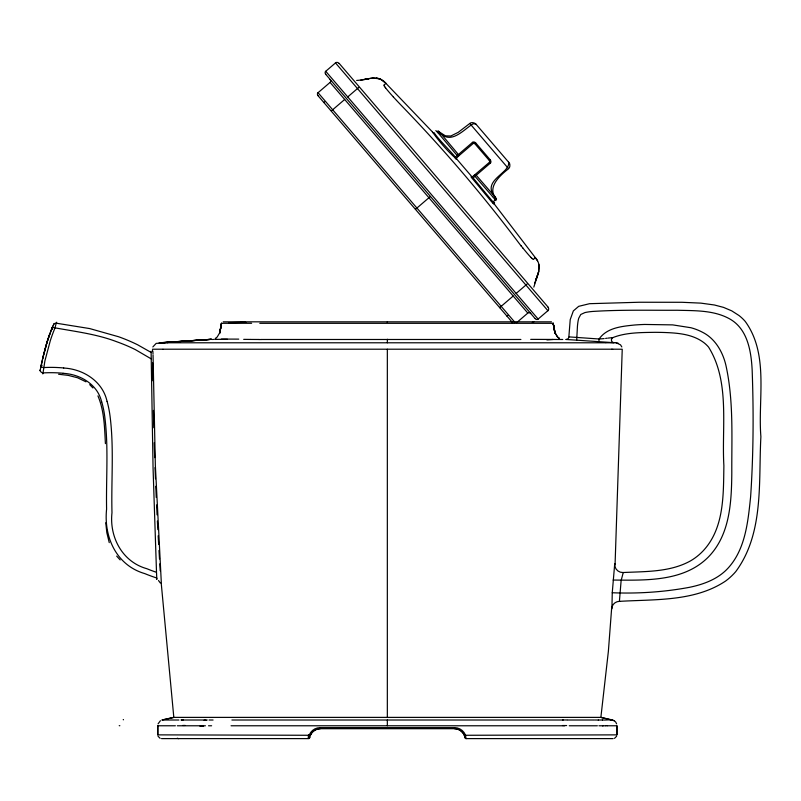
<?xml version="1.0" encoding="UTF-8"?>
<svg xmlns="http://www.w3.org/2000/svg" width="801" height="801" viewBox="0 0 801 801"><rect width="100%" height="100%" fill="white"/><g stroke="black" fill="none" stroke-linecap="round" stroke-linejoin="round"><path stroke-width="1.2" d="M465.021 735.648A2.643 0.661 66.8 0 1 464.991 737.601L464.34 735.338A10.723 10.693 -79.7 0 0 454.447 728.7L320.24 728.7A10.723 10.693 89.1 0 0 310.377 735.278L157.787 734.867L157.797 725.766L175.379 725.776M387.334 725.766L387.334 719.999M387.334 717.386L387.344 349.226M309.306 734.867A11.795 11.775 79.7 0 1 320.17 727.628L454.517 727.638L454.477 728.63A10.723 10.693 -89.2 0 1 464.31 735.278L616.89 734.867L616.9 725.766L607.238 725.766M160.19 570.702L159.81 563.824M161.331 582.998L155.354 465.501L153.041 354.853M612.805 349.196L622.237 349.226L615.088 564.014M566.017 339.454A2.673 2.673 0 0 0 568.86 336.871L570.222 319.609L573.346 310.918L578.682 306.342L589.576 303.689L639.188 302.247L681.961 302.287L700.875 303.128L714.422 304.991L723.563 307.394L731.774 310.878L738.993 315.514A44.706 44.706 0 0 1 745.2 321.381C769.24 354.352 757.786 398.898 760.89 436.695C758.437 481.842 764.184 533.256 735.718 571.654A61.787 61.787 0 0 1 725.736 580.945C694.757 601.741 655.058 599.218 619.433 601.361L619.784 601.351M576.69 340.175L577.431 326.397A64.551 64.551 0 0 1 578.042 321.321A29.347 29.347 0 0 1 578.733 318.247L580.745 314.503L584.8 312.63A27.785 27.785 0 0 1 586.502 312.25L588.515 311.909A73.552 73.552 0 0 1 592.52 311.459C620.735 309.637 649.04 310.408 677.296 310.257C695.308 310.758 714.822 310.027 730.832 319.569C747.804 329.882 751.188 351.699 752.149 369.882C753.701 412.185 753.461 454.638 750.607 496.87C747.964 522.082 745.371 550.647 726.577 569.691C716.645 579.604 702.938 584.54 689.451 587.323C664.079 592.069 638.007 593.781 612.254 592.75L614.697 564.034M598.898 341.677L599.078 339.023C606.908 327.649 621.896 326.307 634.522 325.016A208.08 208.08 0 0 1 644.635 324.455L672.69 324.886L690.953 327.739A55.319 55.319 0 0 1 702.607 332.305C715.123 338.633 722.622 351.649 725.816 364.916C733.726 400.29 731.623 436.966 731.804 472.95C731.503 502.167 730.021 534.818 708.374 557.005C683.724 581.916 645.466 580.284 613.135 580.054M612.254 592.75L611.924 608.76M43.054 372.725L44.906 360.881L50.293 340.745A146.823 146.823 0 0 1 54.818 328.4L56.23 323.244M308.645 738.101L308.615 738.492A3.815 0.851 -73.1 0 1 308.775 734.697M534.587 283.294C537.811 275.274 542.417 265.131 535.368 257.692L494.517 204.335L491.794 202.002L470.998 176.871L472.179 177.001L474.362 175.149M533.826 287.118L538.693 271.719L538.883 264.2M309.697 737.581L310.347 735.338A10.723 10.693 79.7 0 1 320.24 728.7L320.17 727.638M219.694 332.956L221.517 323.284L219.764 333.006L221.527 323.294L219.634 332.906L217.201 336.991L215.269 338.513M219.754 332.996L221.517 323.284M42.833 373.907L43.044 372.825A2.673 2.653 11.3 0 1 40.31 369.651L40.17 370.342M40.07 370.893L40.2 370.222M40.36 369.391L40.771 367.399M40.861 366.978L42.924 357.596M40.711 367.709L41.071 365.967M41.201 365.306L41.732 362.863M41.852 362.312L42.443 359.649M42.603 358.968L47.009 342.297L51.935 328.42M42.803 358.117L43.665 354.493M43.164 356.565L43.414 355.534M43.584 354.853L46.778 343.048A169.772 169.772 0 0 1 49.682 334.237L50.323 332.505M161.261 583.599L173.817 717.386L162.122 719.999L178.903 720.009M623.248 572.535L621.125 580.595L619.403 601.341A8.02 8.02 0 0 0 611.604 608.76L608.38 651.283L600.87 717.386L173.817 717.386L162.082 719.999M537.481 275.574L535.969 279.449L538.703 271.689M50.423 332.225L51.144 330.372M51.194 330.242L52.576 326.888M52.005 328.24L52.425 327.229M52.476 327.128L53.006 325.897M53.006 325.897L53.467 324.856M53.967 323.754L53.517 324.745A2.673 2.663 24.2 0 1 56.24 323.193L56.681 322.232M158.077 723.854L160.42 720.7M152.851 346.943L156.185 343.379L167.779 342.788M616.63 736.249L614.527 738.352M472.38 178.563L490.252 163.184L489.501 162.363A1.191 1.181 48.8 0 0 489.351 160.651A1.191 1.181 49.1 0 1 489.421 162.313L474.603 174.938M439.649 132.215L445.466 135.87L450.873 135.98L458.232 132.335L469.786 123.474L507.353 167.299C509.776 171.144 511.008 163.274 508.555 162.122L475.844 124.025L476.315 124.505M508.605 168.721C499.964 175.349 486.077 187.925 496.55 198.998M499.834 307.484L513.191 296.03M358.808 87.419L347.724 96.921M384.17 84.946L385.962 83.414L432.45 131.935C439.038 141.457 448.7 152.4 456.55 159.079M323.884 102.538L324.725 101.817M344.69 99.464L331.364 110.888M458.222 156.305L455.879 159.039M458.462 156.105L473.241 143.439A1.191 1.181 50 0 1 474.843 143.719L489.391 160.611L490.252 159.87L475.744 142.948L474.893 143.669M415.429 209.331L430.437 196.465M492.425 196.535A5.217 0.641 50.6 0 0 494.878 199.119C496.68 200.35 491.774 201.331 492.995 203.334M533.476 259.324L534.788 258.192M534.698 258.272L535.358 257.702L537.491 260.836M516.164 293.426L527.248 283.924M499.704 307.644L500.545 306.923M506.973 316.125L507.814 315.404M516.725 322.593L527.809 313.081L330.072 82.413L318.057 92.706L514.943 322.382M469.807 123.494C471.989 120.961 478.718 124.866 473.351 123.734C465.241 127.97 451.203 145.602 440.119 132.696A2.183 1.522 -52.4 0 0 439.899 132.425L439.899 132.425M454.567 157.737L458.372 154.513A1.191 1.181 49.4 0 1 458.442 156.185M613.696 342.658L613.836 342.668A2.673 2.673 0 0 1 612.925 337.581C625.951 332.415 641.03 332.545 655.028 332.325A330.062 330.062 0 0 1 664.329 332.495C677.896 332.986 692.545 334.127 703.799 342.578A31.479 31.479 0 0 1 708.565 347.093C730.212 381.747 721.571 426.803 723.884 465.721C723.373 494.938 724.384 528.55 702.747 551.278A56.14 56.14 0 0 1 690.572 560.86C670.057 572.264 645.616 571.423 622.888 572.535A8.02 8.02 0 0 1 614.707 564.024L615.058 564.014M356.645 80.43C366.397 80.14 378.513 73.802 385.972 83.404L380.075 78.939L376.54 77.997M360.54 80.28L372.665 77.967L380.054 78.949M608.129 338.092L612.845 337.591M604.154 338.573L604.064 338.583A15.73 2.113 -3.7 0 1 599.068 338.993L569.211 336.901M162.062 342.798L211.504 339.324L159.099 342.808M161.101 342.798L211.504 339.314L159.619 342.808M213.426 339.434L214.358 339.404M212.415 339.474L212.015 339.484M222.077 323.294L251.614 323.284M215.759 339.364L216.56 339.354M602.342 720.009L594.292 720.009M602.462 720.009L602.993 719.999C607.488 720.439 614.767 717.946 616.61 723.854M611.563 349.206L612.695 349.196M611.433 349.206L163.114 349.206M520.9 339.464L513.902 339.484A45.627 2.703 0.3 0 1 512.94 339.484L261.246 339.484M530.703 339.374L562.753 339.484M605.997 342.788L616.249 342.808M598.958 725.776L605.656 725.776M514.853 323.304L553.05 323.314M167.669 342.788L605.696 342.788M512.74 323.314L261.637 323.314A41.392 1.232 0 0 1 259.804 323.314M152.44 349.226L162.863 349.196M181.186 720.009L207.259 720.009M177.311 725.776L205.416 725.776M208.53 725.776L211.614 725.776M223.229 321.832L551.458 321.832M209.041 720.009L213.066 720.009M231.91 720.009L563.183 720.009M567.418 720.009L593.491 720.009M605.806 725.776L607.188 725.766M231.058 725.776L564.665 725.776M569.261 725.776L597.366 725.776M161.532 738.612L308.625 738.612A1.071 1.071 0 0 0 309.677 737.711M613.155 738.612L466.062 738.612A1.071 1.071 0 0 1 465.011 737.711M259.013 339.484L250.563 339.434M243.684 339.364L250.463 339.434M613.216 342.638L566.127 339.464M56.24 323.193L89.722 328.58L118.598 336.75A176.3 176.3 0 0 1 137.632 344.79L151.129 352.43M63.73 368.039C83.284 369.051 102.758 381.336 107.044 401.391M63.149 373.326C80.21 374.237 97.652 384.32 101.647 401.932M58.613 374.257L68.225 375.379L77.497 377.742L85.967 381.817M40.871 366.948L43.484 367.489M612.555 719.999L600.87 717.386L614.267 720.7M618.492 343.379L616.179 342.808L620.515 344.83L621.826 346.943M52.385 327.369C73.852 331.374 96.12 333.847 116.806 341.767A171.003 171.003 0 0 1 135.259 349.566L151.189 358.858M494.497 204.325L493.877 203.945M160.15 738.352L158.047 736.249M493.827 202.483L494.618 202.973L492.074 200.861L472.65 177.381M152.48 368.39L152.901 380.825M559.408 338.513L557.476 336.981L555.043 332.906L553.181 323.264L554.883 333.026L553.171 323.284L555.113 332.846L557.556 336.911L559.478 338.443M456.049 157.967C450.903 151.419 437.787 138.713 434.042 132.606M439.188 131.815L438.007 130.713M436.895 131.624L435.824 130.623M437.066 131.785L438.037 132.716A1.752 1.232 -28.5 0 1 440.069 132.726M531.794 258.302L530.833 257.341M493.816 195.514L494.628 196.355M89.692 384.63L92.946 387.964M116.676 556.114L120.15 559.909M393.331 96.931L395.424 99.214A28.165 1.722 45.8 0 0 396.505 100.375M158.508 580.535L160.41 583.048M492.435 196.395L474.152 175.359M339.193 63.429L547.944 306.943M535.168 318.638L325.697 74.273M456.67 158.978L471.489 176.27M476.195 175.239L493.526 195.204A3.394 0.651 51.2 0 0 495.108 196.936A2.183 1.522 -28.8 0 0 494.938 196.645C480.85 180.575 510.908 172.936 508.555 162.122M457.982 156.485L438.427 133.266M318.027 95.699L512.33 322.372M521.191 245.927L523.133 248.35M385.621 87.94L384.82 86.848M440.36 133.056L458.402 154.493L472.47 142.438L473.231 143.409M440.41 133.126L440.46 133.196A3.294 0.561 48.5 0 1 440.22 132.766M494.858 199.069L494.648 198.778A1.762 1.232 -28.4 0 0 495.108 196.946M495.929 200.63L495.469 199.93M495.509 199.99L495.539 200.05A1.742 1.732 -30.4 0 0 495.599 197.717M432.74 132.636L432.46 131.955M97.932 395.884C104.32 410.953 104.541 427.584 105.412 443.644M152.46 350.287L152.741 351.238M109.256 542.627L106.843 532.735L105.762 522.743M152.59 362.863L152.711 364.415M553.171 323.284L554.913 333.006M152.891 351.769L153.011 353.702M159.509 558.978L158.999 550.467M158.648 544.36L158.167 535.789M157.386 521.02L157.827 529.651M156.596 504.94L157.076 514.843M156.265 497.491L155.784 486.297M156.786 578.682L156.806 579.383L156.766 578.362M156.535 572.795L156.746 577.821M156.505 572.174L153.061 468.144L151.129 352.59M155.044 467.614L155.474 478.828M154.703 457.641L154.223 442.693M153.812 427.764L153.402 410.392M152.721 364.735L152.781 368.62M151.119 351.249L151.129 352.33M616.88 725.766L616.89 734.867M387.344 339.254L387.344 342.808M157.777 725.766L157.787 734.867M387.344 321.832L387.344 322.453M602.672 725.926A58.763 1.021 2.3 0 1 602.913 725.996M566.647 725.546A58.753 1.842 0.8 0 1 562.472 725.536M598.507 720.149A55.87 0.751 1.8 0 1 598.277 720.169M566.878 719.969A56.551 1.742 0.8 0 1 562.713 719.959M119.84 725.716A140.045 0.611 0.1 0 1 119.229 725.666M203.554 726.257A58.763 2.363 -1 0 1 199.96 726.237M185.221 725.446A58.753 0.791 -1.8 0 1 182.678 725.476M123.454 719.789A136.08 2.013 0.2 0 1 123.394 719.578M206.027 720.239A55.86 1.712 -0.8 0 1 204.065 720.229M183.249 719.929A56.551 0.761 -1.8 0 1 181.216 719.939M178.883 738.612A3.745 3.504 -90 0 1 177.281 738.192M454.517 727.628A11.795 11.775 -89.2 0 1 465.381 734.867L466.072 738.512A3.815 0.851 73.1 0 0 466.192 738.612M309.697 737.601A2.643 0.661 -66.8 0 1 309.667 735.648M532.335 322.413A2.143 2.143 0 0 1 533.806 321.832M240.881 321.832A2.143 2.143 0 0 1 242.353 322.413M607.148 338.172A24.21 0.701 -7.9 0 1 605.616 338.412M156.515 572.314A150.888 150.888 0 0 1 146.823 568.69C122.303 561.902 109.236 537.01 111.98 512.71C111.139 480.51 114.132 448.079 110.037 416.009A106.413 106.413 0 0 0 107.104 401.371M43.484 367.579A136.911 136.911 0 0 1 63.73 367.969M156.756 577.992A161.301 161.301 0 0 1 144.771 573.606C116.305 565.346 103.629 536.93 106.593 509.106C106.002 478.347 108.666 447.369 104.771 416.74A98.703 98.703 0 0 0 101.737 401.902M43.054 372.926A132.465 132.465 0 0 1 63.149 373.256M52.355 329.501A2.673 2.663 0 0 1 52.355 327.409M40.851 367.028A2.673 2.663 11.7 0 1 42.113 365.266M44.145 352.74A197.997 197.997 0 0 1 49.642 334.227M261.206 339.524A51.074 2.984 -0.3 0 1 258.943 339.524M221.346 339.133A52.656 0.941 0.9 0 1 238.748 339.133M227.494 339.314A52.596 0.701 0.8 0 0 217.241 339.364A52.816 0.851 1.1 0 0 215.659 339.434M553.121 339.464A52.345 2.133 -1.4 0 1 546.913 339.914M514.182 323.163A41.392 0.791 -0.1 0 1 512.4 323.163M228.716 322.703A42.263 1.232 0.4 0 1 245.797 322.372M396.585 100.455A28.095 1.662 45.9 0 0 402.302 106.453C442.693 148.195 480.56 192.39 515.604 238.708A23.96 1.492 52.9 0 0 516.114 239.369A28.365 1.762 53 0 0 521.331 246.197M384.38 86.238A28.165 1.722 45.8 0 1 383.889 85.146M393.401 96.991A28.045 1.742 45.8 0 1 385.681 88M384.79 86.808A28.075 1.742 45.9 0 1 384.48 86.348M533.266 259.394A28.145 1.732 52.8 0 1 531.734 258.212M530.763 257.241A28.045 1.742 52.9 0 1 523.073 248.26M318.087 95.639A2.143 2.143 0 0 1 317.987 92.646M527.809 312.971A2.143 2.143 0 0 1 530.703 313.561M330.042 79.479A2.143 2.143 0 0 1 330.182 82.433M325.777 74.223A2.143 2.143 0 0 1 325.637 71.269M538.132 319.168A2.143 2.143 0 0 1 535.248 318.578M335.439 62.828A2.673 2.673 0 0 1 339.113 63.519M547.864 307.033A2.683 2.683 0 0 1 547.984 310.768M441.081 134.167A3.394 0.651 47.6 0 1 439.859 132.485A1.752 1.232 -52.8 0 0 438.007 132.676M494.898 196.696A1.752 1.232 -52.8 0 1 494.638 198.728M494.888 196.535A3.294 0.561 50.3 0 1 494.577 196.245M474.522 174.938A1.191 1.181 49.4 0 1 476.144 175.269M438.568 133.387A5.186 0.571 48.8 0 1 438.177 132.846M472.41 142.338A2.373 2.373 0 0 1 475.644 143.009M490.172 159.96A2.373 2.373 0 0 1 490.342 163.264M335.509 62.929L325.747 71.289L538.132 319.058L547.894 310.688L335.509 62.929M368.62 78.588L364.545 79.509L368.64 78.578"/></g></svg>
